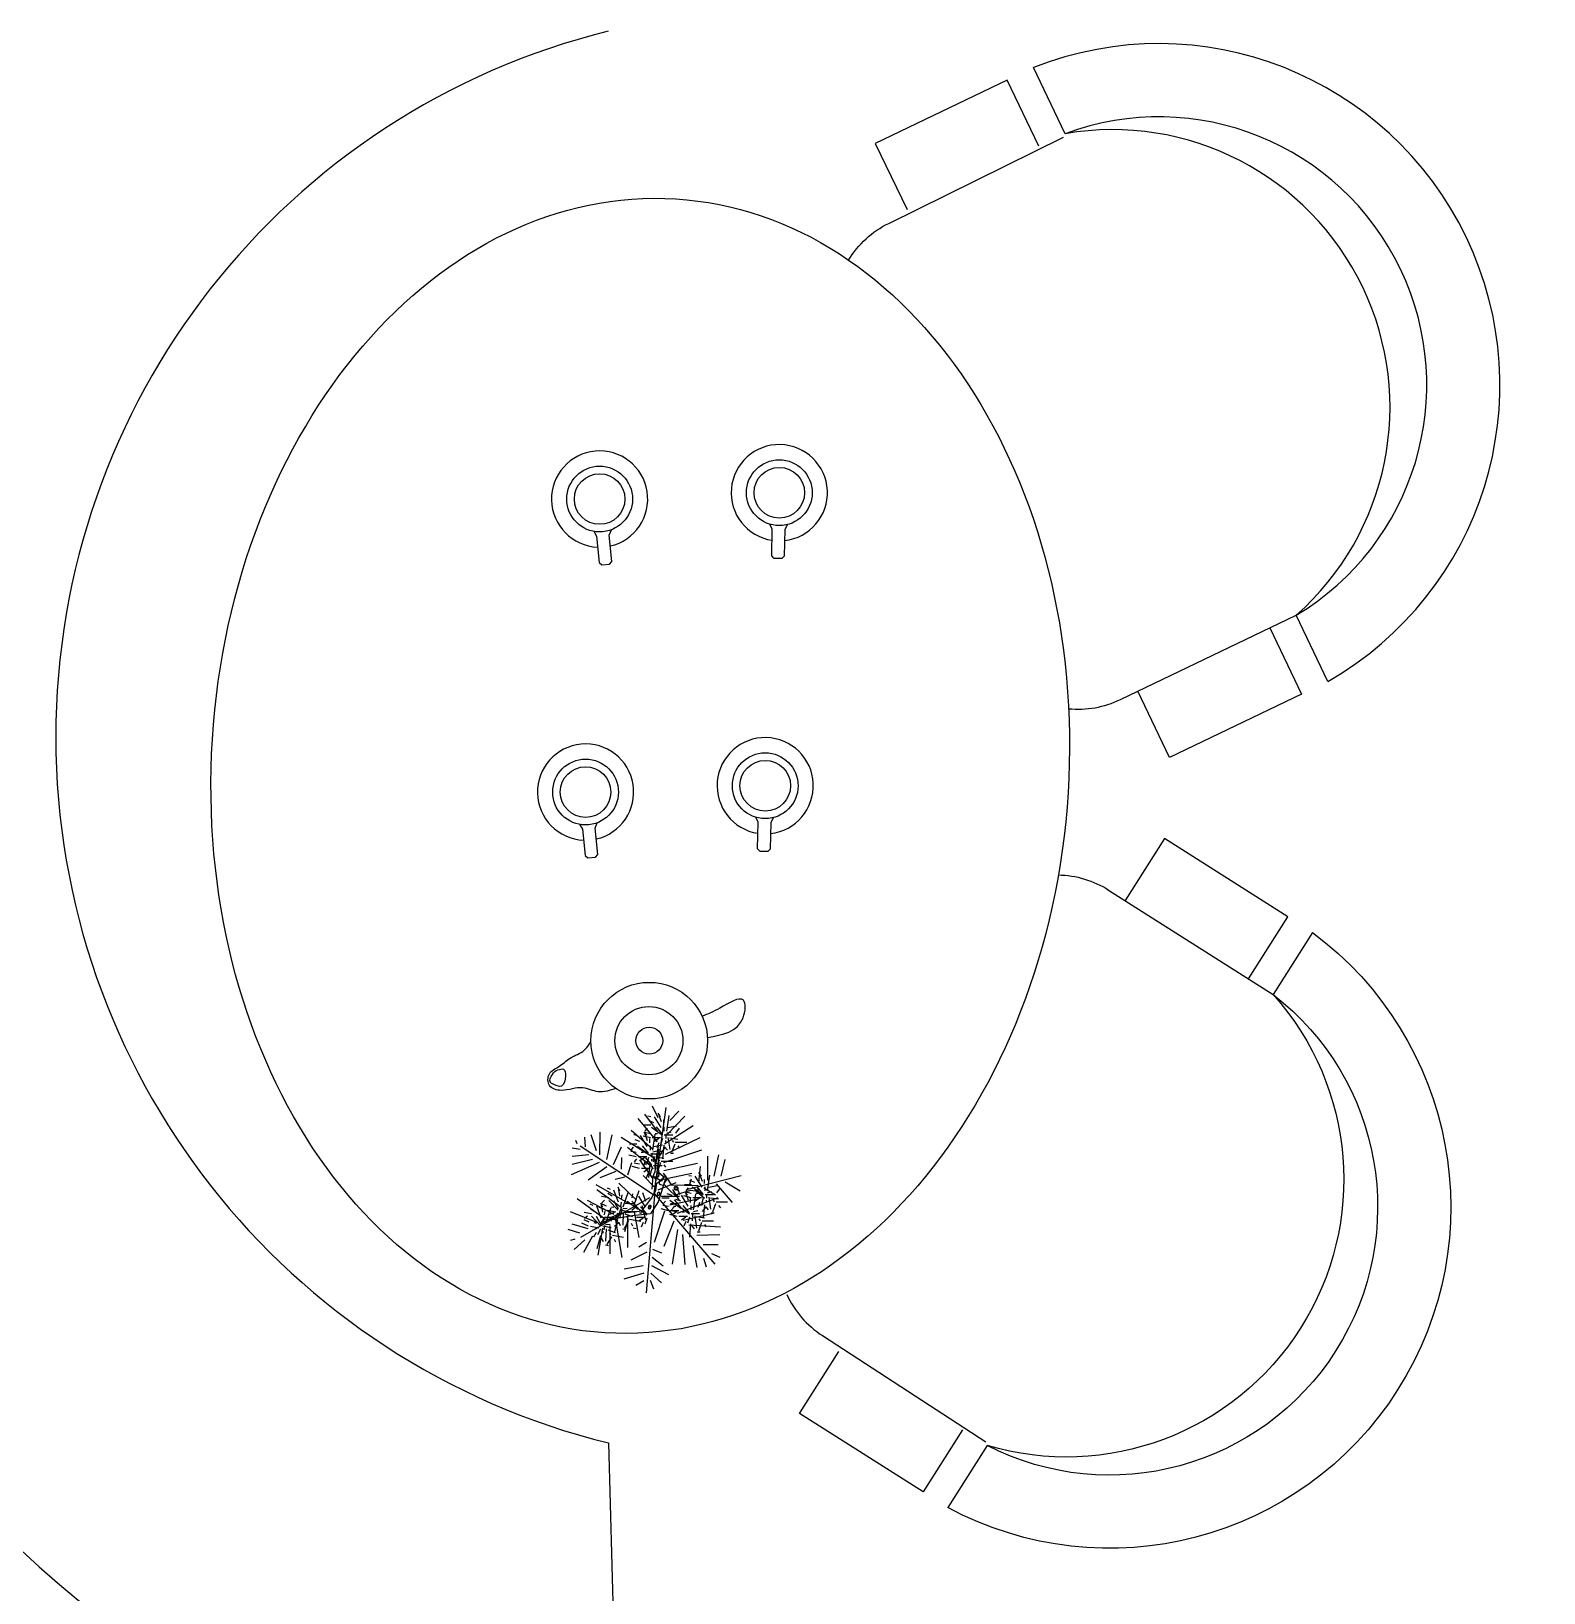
# Model space of a CAD drawing. Header units: millimetres. Extents: x 10088 to 21623, y -4423 to -852.
# Drawn here: x 11625.1 to 11761.6, y -3614.6 to -3473.7 of the extents above; entities that cross this region are included whole.
import ezdxf

# ---------------------------------------------------------------- set-up
doc = ezdxf.new("R2010")
doc.units = ezdxf.units.MM
for name, color, linetype in [('001', 1, 'Continuous'), ('LAYER4', 3, 'Continuous'), ('TEFRIS', 11, 'Continuous')]:
    doc.layers.add(name, color=color, linetype=linetype)

# ---------------------------------------------------------------- blocks, each defined once
blk = doc.blocks.new('rgdf')
for p, q in [((11681.52, -3530.66), (11681.33, -3530.26)), ((11682.71, -3530.29), (11682.5, -3530.68)), ((11667.68, -3530.82), (11667.91, -3531.2)), ((11667.91, -3531.2), (11668.1, -3533.25)), ((11668.89, -3531.11), (11669.05, -3530.7)), ((11669.08, -3533.16), (11668.89, -3531.11)), ((11681.48, -3532.72), (11681.52, -3530.66)), ((11682.5, -3530.68), (11682.46, -3532.74)), ((11681.67, -3532.92), (11681.48, -3532.72)), ((11682.46, -3532.74), (11682.26, -3532.93)), ((11668.1, -3533.25), (11668.31, -3533.43)), ((11668.31, -3533.43), (11668.9, -3533.37)), ((11668.9, -3533.37), (11669.08, -3533.16)), ((11682.26, -3532.93), (11681.67, -3532.92)), ((11680.43, -3553.37), (11680.24, -3552.97)), ((11680.39, -3555.43), (11680.43, -3553.37)), ((11681.61, -3553), (11681.41, -3553.39)), ((11666.59, -3553.53), (11666.82, -3553.91)), ((11666.82, -3553.91), (11667.01, -3555.96)), ((11667.8, -3553.82), (11667.96, -3553.41)), ((11667.99, -3555.87), (11667.8, -3553.82)), ((11681.41, -3553.39), (11681.37, -3555.45)), ((11680.58, -3555.63), (11680.39, -3555.43)), ((11681.17, -3555.64), (11680.58, -3555.63)), ((11681.37, -3555.45), (11681.17, -3555.64)), ((11667.01, -3555.96), (11667.22, -3556.14)), ((11667.22, -3556.14), (11667.81, -3556.08)), ((11667.81, -3556.08), (11667.99, -3555.87)), ((11668.84, -3601.47), (11669.76, -3637.25))]:
    blk.add_line(p, q)
for centre, radius in [((11682.07, -3527.83), 2.55), ((11668.14, -3528.32), 2.55), ((11668.14, -3528.32), 1.96), ((11682.07, -3527.83), 1.96), ((11667.05, -3551.03), 2.55), ((11680.98, -3550.54), 2.55), ((11667.05, -3551.03), 1.96), ((11680.98, -3550.54), 1.96), ((11671.99, -3570.3), 4.52), ((11671.96, -3570.3), 2.64), ((11671.99, -3570.3), 1.04)]:
    blk.add_circle(centre, radius)
for centre, radius, start, end in [((11682.33, -3546.77), 91.35, 98.6648, 261.6999), ((11682.33, -3546.77), 86.35, 99.148, 261.1863), ((11682.33, -3546.77), 56.35, 103.8863, 256.1444), ((11682.07, -3527.83), 3.73, 276.395, 261.2737), ((11668.14, -3528.32), 3.73, 282.7786, 267.6573), ((11667.05, -3551.03), 3.73, 282.7786, 267.6573), ((11680.98, -3550.54), 3.73, 276.395, 261.2737)]:
    blk.add_arc(centre, radius, start, end)
blk.add_ellipse((11671.29, -3549), major_axis=(-2.75, -43.94), ratio=0.754838)
for points in [[(11676.5, -3570.05), (11679.27, -3568.52), (11679.29, -3567.16), (11677.47, -3567.77), (11676.09, -3568.41)], [(11669.41, -3574.01), (11668.03, -3574.26), (11666.84, -3573.95), (11665.17, -3574.15), (11664.26, -3573.78), (11664.25, -3572.87), (11664.97, -3572.31), (11665.85, -3571.66), (11666.95, -3571.03), (11667.47, -3570.35)], [(11664.44, -3573.63), (11665.19, -3573.82), (11665.49, -3573.03), (11665.33, -3572.52), (11664.91, -3572.56), (11664.48, -3572.91), (11664.32, -3573.53), (11664.44, -3573.63)]]:
    blk.add_spline(points, degree=3)
blk = doc.blocks.new('wqerty')
at = {"layer": 'TEFRIS'}
for p, q in [((11718.41, -3482.96), (11715.54, -3476.99)), ((11742.11, -3532.39), (11739.25, -3526.42))]:
    blk.add_line(p, q, dxfattribs=at)
for points in [[(11716.03, -3484.1), (11713.16, -3478.13), (11701.26, -3483.84), (11704.12, -3489.81)], [(11736.87, -3527.56), (11739.73, -3533.53), (11727.83, -3539.24), (11724.97, -3533.27)]]:
    blk.add_lwpolyline(points, dxfattribs=at)
for points in [[(11698.84, -3494.37, -0.142651), (11702.47, -3491.05), (11718.25, -3483.26)], [(11739.25, -3526.42, 0.755929), (11718.41, -3482.96, 0.755929)], [(11718.71, -3534.85, 0.137245), (11723.38, -3534.03), (11739.25, -3526.42)]]:
    blk.add_lwpolyline(points, format="xyb", dxfattribs=at)
for radius, start, end in [(30.8, 299.7173, 111.5252), (24.2, 300.8371, 110.4053)]:
    blk.add_arc((11726.84, -3505.64), radius, start, end, dxfattribs=at)
blk = doc.blocks.new('jhjfdkjfhd')
at = {"layer": '001', "color": 52, "linetype": 'ByBlock', "true_color": 0xc8c92d}
for p, q in [((12257.78, -5129.32), (12258.06, -5130.09)), ((12258, -5129.65), (12257.78, -5129.32)), ((12257.12, -5130.42), (12256.46, -5130.42)), ((12256.79, -5130.69), (12256.57, -5130.97)), ((12257.12, -5129.65), (12256.85, -5129.59)), ((12257.4, -5130.2), (12256.96, -5130.03)), ((12258.17, -5131.35), (12257.18, -5130.64)), ((12258.06, -5130.64), (12257.45, -5129.65)), ((12258.17, -5131.24), (12257.62, -5130.58)), ((12258.28, -5130.31), (12258.28, -5129.92)), ((12258.33, -5130.97), (12258.33, -5130.58)), ((12258.55, -5130.97), (12258.77, -5129.54)), ((12258.66, -5130.64), (12259.43, -5130.47)), ((12259.38, -5131.13), (12259.71, -5130.69)), ((12255.86, -5132.12), (12255.2, -5132.12)), ((12255.86, -5131.35), (12255.58, -5131.3)), ((12256.13, -5131.9), (12255.69, -5131.74)), ((12256.79, -5132.34), (12256.19, -5131.35)), ((12256.9, -5132.94), (12256.35, -5132.29)), ((12257.07, -5131.57), (12256.41, -5131.41)), ((12256.74, -5131.35), (12256.52, -5131.02)), ((12256.52, -5131.02), (12256.79, -5131.79)), ((12257.07, -5131.19), (12256.57, -5131.08)), ((12257.01, -5132.01), (12257.01, -5131.63)), ((12257.07, -5132.67), (12257.07, -5132.29)), ((12258, -5131.57), (12257.23, -5131.57)), ((12257.29, -5132.67), (12257.51, -5131.24)), ((12257.4, -5132.34), (12258.17, -5132.18)), ((12257.84, -5131.63), (12257.45, -5131.9)), ((12257.73, -5131.19), (12257.51, -5131.19)), ((12257.58, -5133.72), (12257.8, -5132.29)), ((12257.84, -5132.01), (12257.67, -5132.45)), ((12258.17, -5131.63), (12258, -5132.18)), ((12258.28, -5132.23), (12258.17, -5133.44)), ((12258.33, -5131.3), (12259.1, -5131.3)), ((12258.44, -5131.79), (12258.44, -5131.96)), ((12258.5, -5131.63), (12258.5, -5131.24)), ((12258.55, -5131.13), (12258.94, -5131.02)), ((12258.66, -5131.52), (12258.83, -5132.61)), ((12258.83, -5131.57), (12259.54, -5131.68)), ((12259.27, -5132.12), (12258.99, -5132.89)), ((12259.05, -5131.79), (12259.16, -5131.96)), ((12259.54, -5132.29), (12259.71, -5132.5)), ((12255.8, -5133.27), (12255.14, -5133.11)), ((12255.53, -5132.4), (12255.31, -5132.67)), ((12255.8, -5132.89), (12255.31, -5132.78)), ((12255.82, -5133.44), (12255.6, -5133.72)), ((12256.9, -5133.05), (12255.91, -5132.34)), ((12256.74, -5133.27), (12255.97, -5133.27)), ((12256.57, -5133.33), (12256.19, -5133.6)), ((12257.19, -5134.1), (12256.2, -5133.39)), ((12256.46, -5132.89), (12256.24, -5132.89)), ((12256.57, -5133.71), (12256.41, -5134.15)), ((12257.19, -5133.99), (12256.64, -5133.33)), ((12256.9, -5133.33), (12256.74, -5133.88)), ((12257.07, -5133), (12257.84, -5133)), ((12257.18, -5133.49), (12257.18, -5133.66)), ((12257.23, -5133.33), (12257.23, -5132.94)), ((12257.29, -5132.83), (12257.67, -5132.72)), ((12257.36, -5133.72), (12257.36, -5133.33)), ((12257.56, -5133.27), (12258.28, -5133.38)), ((12257.56, -5134.04), (12257.67, -5133.44)), ((12257.67, -5133.44), (12257.84, -5132.89)), ((12257.84, -5132.89), (12257.78, -5132.56)), ((12257.78, -5132.56), (12258.11, -5132.89)), ((12258.11, -5132.89), (12257.78, -5133.33)), ((12257.78, -5133.49), (12257.89, -5133.66)), ((12258.06, -5133.66), (12259.1, -5133.66)), ((12258.11, -5132.83), (12258.44, -5132.4)), ((12258.39, -5132.4), (12258.61, -5132.67)), ((12258.88, -5132.94), (12259.16, -5132.94)), ((12256.09, -5134.32), (12255.44, -5134.16)), ((12256.09, -5133.94), (12255.6, -5133.83)), ((12257.03, -5134.32), (12256.26, -5134.32)), ((12256.86, -5134.37), (12256.48, -5134.65)), ((12256.75, -5133.94), (12256.53, -5133.94)), ((12256.86, -5134.76), (12256.7, -5135.2)), ((12257.01, -5133.93), (12256.9, -5135.14)), ((12257.19, -5134.37), (12257.03, -5134.92)), ((12257.12, -5134.1), (12257.34, -5134.37)), ((12257.3, -5134.98), (12257.19, -5136.19)), ((12257.36, -5134.05), (12258.13, -5134.05)), ((12257.51, -5134.59), (12257.56, -5134.15)), ((12257.52, -5134.37), (12257.52, -5133.99)), ((12257.56, -5134.15), (12257.56, -5134.04)), ((12257.58, -5133.88), (12257.96, -5133.77)), ((12257.62, -5134.65), (12257.89, -5134.65)), ((12258, -5133.82), (12257.73, -5134.59)), ((12258.28, -5133.99), (12258.44, -5134.21)), ((12260.8, -5135.03), (12260.53, -5134.98)), ((12261.74, -5136.02), (12261.13, -5135.03)), ((12261.68, -5135.03), (12261.46, -5134.7)), ((12261.46, -5134.7), (12261.74, -5135.47)), ((12262.23, -5136.35), (12262.45, -5134.92)), ((12253.46, -5136.22), (12253.2, -5136.11)), ((12254.19, -5137.36), (12253.78, -5136.28)), ((12254.17, -5136.02), (12254.3, -5136.82)), ((12254.32, -5136.38), (12254.17, -5136.02)), ((12254.62, -5137.78), (12255.1, -5136.41)), ((12255.57, -5137.68), (12256.05, -5136.32)), ((12256.36, -5136.5), (12256.63, -5137.27)), ((12260.8, -5135.8), (12260.15, -5135.8)), ((12260.2, -5136.41), (12260.48, -5137.17)), ((12260.42, -5136.74), (12260.2, -5136.41)), ((12260.48, -5136.08), (12260.26, -5136.35)), ((12260.75, -5136.57), (12260.26, -5136.46)), ((12261.08, -5135.58), (12260.64, -5135.42)), ((12261.35, -5136.41), (12260.7, -5136.3)), ((12261.85, -5136.74), (12260.86, -5136.02)), ((12261.85, -5136.63), (12261.3, -5135.97)), ((12261.35, -5135.86), (12261.35, -5136.41)), ((12261.96, -5135.69), (12261.96, -5135.31)), ((12262.01, -5136.35), (12262.01, -5135.97)), ((12262.23, -5136.52), (12262.62, -5136.41)), ((12262.34, -5136.02), (12263.11, -5135.86)), ((12263.06, -5136.52), (12263.39, -5136.08)), ((12251.9, -5137.66), (12251.64, -5137.55)), ((12252.64, -5138.8), (12252.23, -5137.72)), ((12253.05, -5138.1), (12252.43, -5137.81)), ((12252.77, -5137.82), (12252.61, -5137.46)), ((12252.61, -5137.46), (12252.74, -5138.26)), ((12253.12, -5137.72), (12252.66, -5137.52)), ((12253.32, -5136.97), (12252.67, -5136.85)), ((12252.94, -5137.18), (12252.68, -5137.41)), ((12253.06, -5139.22), (12253.54, -5137.85)), ((12253.63, -5136.81), (12253.23, -5136.57)), ((12254.17, -5138.08), (12253.33, -5137.2)), ((12253.77, -5137.84), (12253.55, -5137.8)), ((12254.19, -5137.98), (12253.77, -5137.23)), ((12254.01, -5139.12), (12254.49, -5137.76)), ((12254.4, -5137.74), (12254.48, -5137.36)), ((12254.47, -5137.08), (12254.54, -5136.7)), ((12254.59, -5137.94), (12254.99, -5137.9)), ((12254.79, -5137.47), (12255.58, -5137.45)), ((12255.96, -5138.03), (12254.97, -5137.31)), ((12255.4, -5138.09), (12255.81, -5137.72)), ((12255.96, -5137.92), (12255.41, -5137.26)), ((12255.42, -5136.98), (12255.49, -5136.6)), ((12256.74, -5138.54), (12255.75, -5137.82)), ((12256.63, -5137.82), (12256.03, -5136.83)), ((12256.74, -5138.43), (12256.19, -5137.77)), ((12258.76, -5136.99), (12258.1, -5136.99)), ((12258.43, -5137.27), (12258.21, -5137.54)), ((12258.71, -5137.76), (12258.21, -5137.65)), ((12259.04, -5136.77), (12258.6, -5136.61)), ((12259.81, -5137.93), (12258.82, -5137.21)), ((12259.54, -5137.5), (12258.88, -5137.5)), ((12259.21, -5137.78), (12258.99, -5138.05)), ((12259.37, -5137.76), (12259.15, -5137.76)), ((12259.81, -5137.82), (12259.26, -5137.16)), ((12259.54, -5136.74), (12259.27, -5136.68)), ((12259.82, -5137.28), (12259.38, -5137.12)), ((12260.59, -5138.44), (12259.6, -5137.72)), ((12260.48, -5137.72), (12259.87, -5136.74)), ((12260.59, -5138.33), (12260.04, -5137.67)), ((12260.75, -5136.96), (12260.09, -5136.79)), ((12260.7, -5137.39), (12260.7, -5137.01)), ((12260.75, -5138.05), (12260.75, -5137.67)), ((12261.68, -5136.96), (12260.91, -5136.96)), ((12260.97, -5138.05), (12261.19, -5136.63)), ((12261.08, -5137.72), (12261.85, -5137.56)), ((12261.52, -5137.01), (12261.13, -5137.28)), ((12261.41, -5136.57), (12261.19, -5136.57)), ((12261.52, -5137.39), (12261.35, -5137.83)), ((12261.85, -5137.01), (12261.68, -5137.56)), ((12261.79, -5138.22), (12262.12, -5137.78)), ((12261.96, -5137.61), (12261.85, -5138.82)), ((12262.01, -5136.68), (12262.78, -5136.68)), ((12262.07, -5137.78), (12262.29, -5138.05)), ((12262.12, -5137.17), (12262.12, -5137.34)), ((12262.18, -5137.01), (12262.18, -5136.63)), ((12262.34, -5136.9), (12262.51, -5138)), ((12262.51, -5136.96), (12263.22, -5137.07)), ((12262.95, -5137.5), (12262.67, -5138.27)), ((12262.73, -5137.17), (12262.84, -5137.34)), ((12263, -5137.34), (12264.05, -5137.34)), ((12263.22, -5137.67), (12263.39, -5137.89)), ((12251.49, -5139.54), (12250.88, -5139.26)), ((12251.56, -5139.16), (12251.1, -5138.96)), ((12251.76, -5138.41), (12251.11, -5138.29)), ((12251.39, -5138.62), (12251.12, -5138.85)), ((12252.07, -5138.25), (12251.67, -5138.01)), ((12252.61, -5139.53), (12251.77, -5138.64)), ((12252.21, -5139.28), (12252, -5139.24)), ((12252.64, -5139.42), (12252.22, -5138.67)), ((12252.56, -5139.37), (12252.94, -5138.71)), ((12253.6, -5138.77), (12252.56, -5139.37)), ((12252.85, -5139.18), (12252.92, -5138.8)), ((12252.92, -5138.52), (12252.99, -5138.14)), ((12252.94, -5138.71), (12253.55, -5138.71)), ((12253.03, -5139.38), (12253.43, -5139.34)), ((12253.97, -5138.27), (12253.21, -5138.13)), ((12253.23, -5138.91), (12254.02, -5138.89)), ((12253.8, -5138.29), (12253.37, -5138.49)), ((12253.73, -5138.67), (12253.48, -5139.07)), ((12253.55, -5138.71), (12254.43, -5138.33)), ((12254.21, -5138.82), (12253.6, -5138.77)), ((12254.12, -5138.97), (12253.79, -5140.14)), ((12253.84, -5139.53), (12254.25, -5139.16)), ((12254.12, -5138.35), (12253.86, -5138.86)), ((12254.2, -5139.15), (12254.36, -5139.46)), ((12254.36, -5138.57), (12254.33, -5138.73)), ((12254.34, -5138.06), (12255.1, -5138.2)), ((12254.44, -5138.41), (12254.52, -5138.04)), ((12254.63, -5138.34), (12254.59, -5139.45)), ((12255.11, -5139.04), (12254.7, -5139.75)), ((12255.07, -5138.87), (12254.74, -5140.04)), ((12254.78, -5138.42), (12255.46, -5138.66)), ((12254.95, -5138.68), (12255.03, -5138.86)), ((12255.8, -5138.24), (12255.03, -5138.24)), ((12255.19, -5138.89), (12256.22, -5139.08)), ((12255.35, -5139.26), (12255.47, -5139.5)), ((12255.68, -5138.24), (12256.24, -5138.15)), ((12256.58, -5138.76), (12255.81, -5138.76)), ((12256.41, -5138.81), (12256.03, -5139.09)), ((12256.3, -5138.37), (12256.08, -5138.37)), ((12256.24, -5138.15), (12256.4, -5138.03)), ((12256.41, -5139.2), (12256.25, -5139.63)), ((12256.74, -5138.81), (12256.58, -5139.36)), ((12258.71, -5138.15), (12258.05, -5137.98)), ((12259.49, -5138.66), (12258.83, -5138.49)), ((12259.64, -5138.15), (12258.87, -5138.15)), ((12259.49, -5138.27), (12258.99, -5138.16)), ((12259.48, -5138.2), (12259.09, -5138.48)), ((12260.42, -5138.66), (12259.65, -5138.66)), ((12260.26, -5138.71), (12259.87, -5138.99)), ((12260.15, -5138.27), (12259.93, -5138.27)), ((12260.26, -5139.1), (12260.09, -5139.54)), ((12260.59, -5138.71), (12260.42, -5139.26)), ((12260.7, -5139.32), (12260.59, -5140.53)), ((12260.75, -5138.38), (12261.52, -5138.38)), ((12260.86, -5138.88), (12260.86, -5139.04)), ((12260.91, -5138.71), (12260.91, -5138.33)), ((12260.97, -5138.22), (12261.35, -5138.11)), ((12261.08, -5138.6), (12261.24, -5139.7)), ((12261.24, -5138.66), (12261.96, -5138.77)), ((12261.68, -5139.21), (12261.41, -5139.98)), ((12261.46, -5138.88), (12261.57, -5139.04)), ((12261.74, -5139.04), (12262.78, -5139.04)), ((12262.56, -5138.33), (12262.84, -5138.33)), ((12252.41, -5139.71), (12251.66, -5139.57)), ((12252.24, -5139.73), (12251.81, -5139.93)), ((12252.17, -5140.11), (12251.93, -5140.51)), ((12252.56, -5140.41), (12252.23, -5141.58)), ((12252.56, -5139.8), (12252.3, -5140.3)), ((12252.64, -5140.59), (12252.8, -5140.9)), ((12252.8, -5140.01), (12252.77, -5140.17)), ((12252.79, -5139.5), (12253.54, -5139.64)), ((12252.89, -5139.86), (12252.96, -5139.48)), ((12253.07, -5139.78), (12253.03, -5140.89)), ((12253.55, -5140.48), (12253.14, -5141.19)), ((12253.22, -5139.86), (12253.9, -5140.1)), ((12253.4, -5140.12), (12253.48, -5140.3)), ((12253.64, -5140.33), (12254.66, -5140.52)), ((12253.79, -5140.7), (12253.92, -5140.94)), ((12254.58, -5139.78), (12254.85, -5139.83)), ((12255.53, -5139.68), (12255.8, -5139.74)), ((12260.8, -5139.48), (12261.02, -5139.76)), ((12261.3, -5140.03), (12261.57, -5140.03)), ((12261.96, -5139.37), (12262.12, -5139.59)), ((12253.02, -5141.22), (12253.29, -5141.27))]:
    blk.add_line(p, q, dxfattribs=at)
at = {"layer": '001', "color": 8, "linetype": 'ByBlock'}
for p, q in [((12259.32, -5131.96), (12260.37, -5131.96)), ((12257.4, -5133.22), (12257.56, -5134.32)), ((12257.78, -5133.33), (12257.78, -5134.32)), ((12257.47, -5134.54), (12257.47, -5134.7)), ((12257.78, -5134.32), (12257.84, -5134.7)), ((12257.41, -5135.14), (12257.63, -5135.42)), ((12258.28, -5135.86), (12258.33, -5135.64)), ((12258.33, -5135.64), (12258.61, -5135.25)), ((12259.7, -5137.21), (12259.09, -5136.22)), ((12260.7, -5136.3), (12259.27, -5136.74)), ((12259.42, -5135.89), (12259.7, -5136.66))]:
    blk.add_line(p, q, dxfattribs=at)
at = {"layer": '001', "color": 114, "linetype": 'ByBlock', "true_color": 0x139b48}
for p, q in [((12257.34, -5135.03), (12257.51, -5134.59)), ((12258.06, -5135.47), (12257.34, -5135.03)), ((12257.84, -5134.7), (12258.22, -5135.03)), ((12258.33, -5135.03), (12258.06, -5135.47)), ((12258.39, -5135.09), (12258.17, -5135.14)), ((12258.22, -5134.76), (12258.72, -5135.42)), ((12258.61, -5135.25), (12258.39, -5135.09)), ((12257.34, -5136.74), (12257.56, -5136.3)), ((12257.56, -5136.3), (12257.67, -5135.64)), ((12257.67, -5135.64), (12257.84, -5135.53)), ((12258.44, -5135.25), (12257.78, -5137.34)), ((12258.11, -5135.25), (12257.84, -5135.53)), ((12257.84, -5135.53), (12258.17, -5135.31)), ((12257.84, -5135.53), (12257.89, -5135.75)), ((12257.89, -5135.75), (12258.28, -5135.86)), ((12258.83, -5136.3), (12258.28, -5135.75)), ((12258.72, -5135.42), (12258.94, -5135.8)), ((12259.27, -5136.74), (12258.83, -5136.3)), ((12258.94, -5135.8), (12261.35, -5135.86)), ((12256.4, -5138.03), (12256.85, -5137.45)), ((12256.85, -5137.45), (12257.18, -5137.01)), ((12257.78, -5137.34), (12257.07, -5138.43)), ((12257.18, -5137.01), (12257.34, -5136.74)), ((12255.47, -5138.6), (12254.21, -5138.82)), ((12254.43, -5138.33), (12255.68, -5138.24)), ((12257.07, -5138.43), (12255.47, -5138.6))]:
    blk.add_line(p, q, dxfattribs=at)
at = {"layer": '001', "color": 114, "linetype": 'ByBlock', "true_color": 0x139b48, "extrusion": (0, 0, -1)}
for centre, major_axis, ratio in [((12257.75, -5134.95), (0.089, 0.149), 0.618485), ((12257.75, -5134.91), (-0.08, -0.114), 0.711049), ((12257.8, -5136.63), (0.089, 0.149), 0.618485), ((12257.81, -5136.6), (-0.08, -0.114), 0.711049), ((12259.4, -5136.11), (0.194, -0.045), 0.711049), ((12259.39, -5136.1), (0.136, -0.031), 0.711049), ((12257.02, -5137.82), (-0.119, -0.119), 0.637314), ((12256.99, -5137.79), (-0.08, -0.114), 0.711049)]:
    blk.add_ellipse(centre, major_axis=major_axis, ratio=ratio, dxfattribs=at)
at = {"layer": 'LAYER4', "color": 116, "true_color": 0x136734}
for p, q in [((12257.72, -5130.97), (12256.56, -5129.41)), ((12257.78, -5129.74), (12257.26, -5128.7)), ((12257.43, -5136.59), (12258.49, -5128.83)), ((12258.82, -5129.99), (12259.65, -5129.16)), ((12257.26, -5132.57), (12255.33, -5130.89)), ((12257.72, -5131.92), (12255.98, -5129.81)), ((12258.36, -5132.11), (12260.94, -5130.45)), ((12258.61, -5131.22), (12260.17, -5129.6)), ((12250.45, -5132.09), (12250.35, -5131.8)), ((12251.22, -5132.38), (12251.16, -5131.51)), ((12252.22, -5132.73), (12251.74, -5131.28)), ((12252.51, -5133.09), (12252.55, -5131.05)), ((12253.15, -5133.5), (12253.61, -5131.28)), ((12257.41, -5133.4), (12254.44, -5131.53)), ((12258.43, -5133.02), (12261.58, -5131.53)), ((12250.74, -5132.61), (12250, -5132.5)), ((12251.51, -5133.09), (12250, -5133.25)), ((12251.86, -5133.5), (12250, -5133.96)), ((12257.46, -5136.76), (12250.74, -5132.32)), ((12253.73, -5133.96), (12254.48, -5132.38)), ((12254.46, -5134.38), (12254.5, -5133.32)), ((12257.26, -5134.25), (12255.02, -5132.44)), ((12257.32, -5135.27), (12256.12, -5133.54)), ((12258.3, -5133.79), (12261.71, -5132.63)), ((12262.25, -5135.37), (12262.25, -5133.21)), ((12262.83, -5135.02), (12263.24, -5133.09)), ((12263.47, -5135.02), (12263.82, -5133.5)), ((12252.45, -5133.79), (12249.93, -5134.89)), ((12253.15, -5134.19), (12251.45, -5135.37)), ((12253.96, -5134.6), (12252.51, -5135.18)), ((12254.77, -5135.1), (12253.88, -5135.33)), ((12255.05, -5134.91), (12255.4, -5133.79)), ((12257.41, -5135.97), (12256.43, -5134.95)), ((12258.11, -5135.33), (12260.81, -5134.75)), ((12258.3, -5134.5), (12261.33, -5133.85)), ((12260.44, -5136.18), (12265.28, -5134.95)), ((12261.44, -5135.6), (12261.6, -5134.14)), ((12255.21, -5137.53), (12252.18, -5135.79)), ((12254.44, -5137.84), (12252.24, -5136.24)), ((12255.83, -5137.18), (12254.23, -5135.64)), ((12257.78, -5136.24), (12259.4, -5135.6)), ((12260.61, -5135.83), (12260.79, -5135.25)), ((12261.08, -5136.24), (12261.95, -5136.99)), ((12261.89, -5136.06), (12262.95, -5136.7)), ((12263.01, -5135.7), (12264.47, -5137.4)), ((12263.82, -5135.54), (12265.17, -5136.35)), ((12253.03, -5138.94), (12250.45, -5137.07)), ((12257, -5136.97), (12250.76, -5140.54)), ((12253.8, -5138.48), (12251.41, -5137.2)), ((12256.31, -5137.65), (12256.62, -5138.94)), ((12257.46, -5136.76), (12256.7, -5145.56)), ((12257.43, -5136.59), (12262.88, -5142.95)), ((12258.05, -5136.82), (12259.71, -5136.82)), ((12258.82, -5137.59), (12261.39, -5137.07)), ((12259.53, -5138.36), (12263.2, -5136.95)), ((12252.38, -5139.25), (12249.87, -5138.24)), ((12251.47, -5139.77), (12250, -5139.34)), ((12253.92, -5139), (12254.5, -5142.35)), ((12255.02, -5138.61), (12255.02, -5141.45)), ((12255.6, -5138.24), (12256.04, -5140.54)), ((12258.36, -5138.17), (12257.41, -5141)), ((12259.19, -5139.07), (12258.28, -5141.37)), ((12260.04, -5139), (12262.74, -5138.36)), ((12250.7, -5140.17), (12249.66, -5139.83)), ((12250.24, -5140.69), (12249.87, -5140.81)), ((12251.16, -5140.75), (12250.18, -5141.64)), ((12251.86, -5140.42), (12251.03, -5141.91)), ((12252.76, -5139.71), (12252.32, -5142.16)), ((12253.4, -5139.46), (12253.4, -5142.03)), ((12259.53, -5139.83), (12259.03, -5142.95)), ((12259.98, -5140.29), (12260.17, -5142.99)), ((12260.54, -5139.4), (12263.39, -5139.58)), ((12261.27, -5140.35), (12263.33, -5140.29)), ((12256.76, -5141.88), (12255.31, -5142.6)), ((12256.72, -5141), (12256.02, -5141.41)), ((12257.25, -5141.6), (12258.09, -5141.95)), ((12260.9, -5141.27), (12261.27, -5143.26)), ((12261.83, -5141.18), (12263.2, -5141.18)), ((12262.59, -5142), (12263.35, -5142.33)), ((12256.41, -5143.11), (12254.71, -5143.41)), ((12257.18, -5143.08), (12258.7, -5143.88)), ((12257.22, -5142.34), (12258.22, -5143.11)), ((12261.87, -5142.43), (12262.12, -5143.2)), ((12256.47, -5143.76), (12254.67, -5144.3)), ((12256.47, -5144.46), (12255.77, -5144.88)), ((12257.06, -5144.4), (12257.35, -5145.17)), ((12257.12, -5143.76), (12258.09, -5144.63))]:
    blk.add_line(p, q, dxfattribs=at)

msp = doc.modelspace()

# ---------------------------------------------------------------- block references
at = {"xscale": 1.1643588, "yscale": 1.1643588, "zscale": 1.1643588}
msp.add_blockref('rgdf', (-1909.53, 592.3), dxfattribs=at)
for name, p in [('wqerty', (0, 0)), ('jhjfdkjfhd', (-576.12, 1557.98))]:
    msp.add_blockref(name, p)
at = {"xscale": -1, "rotation": 173.2209471872926}
msp.add_blockref('wqerty', (-336.26, -5676.7), dxfattribs=at)

doc.saveas('drawing.dxf')
